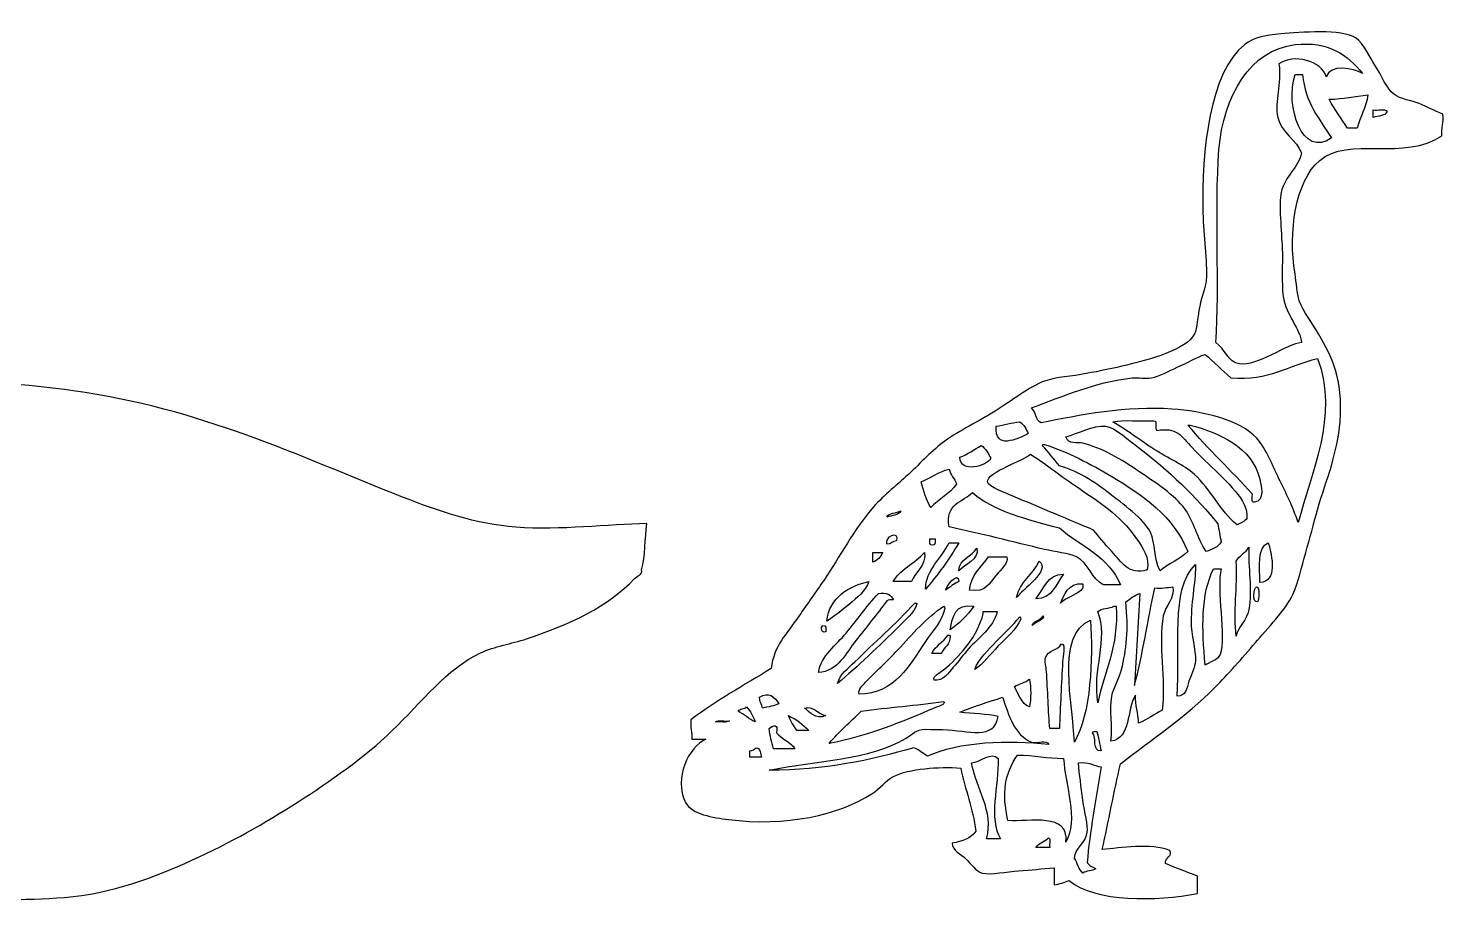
# Model space of a CAD drawing. Header units: centimetres. Extents: x -66 to 65, y -66 to 66.
# Drawn here: x 18.32 to 25.7, y -1.65 to 2.91 of the extents above; entities that cross this region are included whole.
import ezdxf

# ---------------------------------------------------------------- set-up
doc = ezdxf.new("R2010")
doc.units = ezdxf.units.CM
doc.header["$MEASUREMENT"] = 0
doc.layers.add('Layer 1', color=7, linetype='Continuous')

msp = doc.modelspace()

# ---------------------------------------------------------------- linework, layer by layer
at = {"layer": 'Layer 1'}
for points, knots in [([(25.69222, 2.45964), (25.69651, 2.41625), (25.68494, 2.38871), (25.68664, 2.34796), (25.68664, 2.34796), (25.49635, 2.21427), (25.19758, 2.34714), (25.05011, 2.21953), (25.05011, 2.21953), (24.92192, 2.10862), (24.88594, 1.84541), (24.92168, 1.62771), (24.92168, 1.62771), (24.92922, 1.58196), (24.93076, 1.5282), (24.94404, 1.48812), (24.94404, 1.48812), (24.9641, 1.42756), (25.01191, 1.37324), (25.04456, 1.31503), (25.04456, 1.31503), (25.11378, 1.19136), (25.17288, 1.08966), (25.15619, 0.85722), (25.15619, 0.85722), (25.14476, 0.6976), (25.08594, 0.56102), (25.03893, 0.39936), (25.03893, 0.39936), (25.01795, 0.32713), (24.99937, 0.24987), (24.97752, 0.17608), (24.97752, 0.17608), (24.95553, 0.10152), (24.93839, 0.01789), (24.91053, -0.04167), (24.91053, -0.04167), (24.87378, -0.12052), (24.77456, -0.22193), (24.71514, -0.29294), (24.71514, -0.29294), (24.64503, -0.37673), (24.57144, -0.45756), (24.50294, -0.52747), (24.50294, -0.52747), (24.3507, -0.68275), (24.17605, -0.79417), (24.01161, -0.92387), (24.01161, -0.92387), (23.97785, -1.07058), (23.94983, -1.22314), (23.91673, -1.37051), (23.91673, -1.37051), (24.00981, -1.36315), (24.17102, -1.33527), (24.26844, -1.37609), (24.26844, -1.37609), (24.28675, -1.40443), (24.24222, -1.41123), (24.24611, -1.44311), (24.24611, -1.44311), (24.29998, -1.4674), (24.35895, -1.48663), (24.41359, -1.51008), (24.41359, -1.51008), (24.41359, -1.53985), (24.41359, -1.56966), (24.41359, -1.59943), (24.41359, -1.59943), (24.19981, -1.64041), (23.88217, -1.64666), (23.74359, -1.53241), (23.74359, -1.53241), (23.71949, -1.5418), (23.6939, -1.54971), (23.66546, -1.55479), (23.66546, -1.55479), (23.66546, -1.52497), (23.66546, -1.49521), (23.66546, -1.46544), (23.66546, -1.46544), (23.60519, -1.46896), (23.54476, -1.4792), (23.48118, -1.48219), (23.48118, -1.48219), (23.41948, -1.48513), (23.33852, -1.50389), (23.29137, -1.49336), (23.29137, -1.49336), (23.25981, -1.48632), (23.2288, -1.44018), (23.20763, -1.42078), (23.20763, -1.42078), (23.17911, -1.39472), (23.13569, -1.37667), (23.13503, -1.33704), (23.13503, -1.33704), (23.18811, -1.32871), (23.23332, -1.31251), (23.25785, -1.2756), (23.25785, -1.2756), (23.24338, -1.15421), (23.20192, -1.05986), (23.17972, -0.94622), (23.17972, -0.94622), (23.06381, -0.93815), (22.91188, -0.94839), (22.82796, -0.99088), (22.82796, -0.99088), (22.78782, -1.01125), (22.75819, -1.05295), (22.71628, -1.08023), (22.71628, -1.08023), (22.54758, -1.19009), (22.26466, -1.25324), (21.96812, -1.21419), (21.96812, -1.21419), (21.8893, -1.20382), (21.77741, -1.18884), (21.74481, -1.12487), (21.74481, -1.12487), (21.68155, -1.00081), (21.76087, -0.83515), (21.85088, -0.79549), (21.85088, -0.79549), (21.8267, -0.79549), (21.80251, -0.79549), (21.7783, -0.79549), (21.7783, -0.79549), (21.77965, -0.75874), (21.76848, -0.73456), (21.77272, -0.69497), (21.77272, -0.69497), (21.9025, -0.59586), (22.05093, -0.51534), (22.19148, -0.42692), (22.19148, -0.42692), (22.2054, -0.30852), (22.27014, -0.25116), (22.33663, -0.15334), (22.33663, -0.15334), (22.38105, -0.08804), (22.4272, -0.0256), (22.46503, 0.03089), (22.46503, 0.03089), (22.5502, 0.15808), (22.6251, 0.29714), (22.7163, 0.40498), (22.7163, 0.40498), (22.76385, 0.4612), (22.84129, 0.52383), (22.90614, 0.58368), (22.90614, 0.58368), (22.97289, 0.64528), (23.03176, 0.71076), (23.09601, 0.75674), (23.09601, 0.75674), (23.17504, 0.81341), (23.26825, 0.85726), (23.3584, 0.91306), (23.3584, 0.91306), (23.43894, 0.96293), (23.53866, 1.04183), (23.61523, 1.0694), (23.61523, 1.0694), (23.67786, 1.09197), (23.75985, 1.09432), (23.83296, 1.10848), (23.83296, 1.10848), (23.9035, 1.12213), (23.97589, 1.13571), (24.04516, 1.15314), (24.04516, 1.15314), (24.15835, 1.18164), (24.35501, 1.23111), (24.39695, 1.31507), (24.39695, 1.31507), (24.41219, 1.34576), (24.4137, 1.40696), (24.42484, 1.46025), (24.42484, 1.46025), (24.43542, 1.51079), (24.45606, 1.55846), (24.45839, 1.59421), (24.45839, 1.59421), (24.46516, 1.69922), (24.44458, 1.82421), (24.44164, 1.946), (24.44164, 1.946), (24.43378, 2.27154), (24.47749, 2.68051), (24.65937, 2.82254), (24.65937, 2.82254), (24.70443, 2.85773), (24.76126, 2.87199), (24.84921, 2.87839), (24.84921, 2.87839), (24.94769, 2.88556), (25.16488, 2.90747), (25.24005, 2.85603), (25.24005, 2.85603), (25.2791, 2.82936), (25.31096, 2.75522), (25.34057, 2.71088), (25.34057, 2.71088), (25.3711, 2.665), (25.39703, 2.59653), (25.4355, 2.5657), (25.4355, 2.5657), (25.47249, 2.53604), (25.52882, 2.53234), (25.56949, 2.51543), (25.56949, 2.51543), (25.61113, 2.49811), (25.64663, 2.47755), (25.69222, 2.45964)], [0, 0, 0, 0, 0.0181818, 0.0181818, 0.0181818, 0.0181818, 0.0363636, 0.0363636, 0.0363636, 0.0363636, 0.0545455, 0.0545455, 0.0545455, 0.0545455, 0.0727273, 0.0727273, 0.0727273, 0.0727273, 0.0909091, 0.0909091, 0.0909091, 0.0909091, 0.1090909, 0.1090909, 0.1090909, 0.1090909, 0.1272727, 0.1272727, 0.1272727, 0.1272727, 0.1454545, 0.1454545, 0.1454545, 0.1454545, 0.1636364, 0.1636364, 0.1636364, 0.1636364, 0.1818182, 0.1818182, 0.1818182, 0.1818182, 0.2, 0.2, 0.2, 0.2, 0.2181818, 0.2181818, 0.2181818, 0.2181818, 0.2363636, 0.2363636, 0.2363636, 0.2363636, 0.2545455, 0.2545455, 0.2545455, 0.2545455, 0.2727273, 0.2727273, 0.2727273, 0.2727273, 0.2909091, 0.2909091, 0.2909091, 0.2909091, 0.3090909, 0.3090909, 0.3090909, 0.3090909, 0.3272727, 0.3272727, 0.3272727, 0.3272727, 0.3454545, 0.3454545, 0.3454545, 0.3454545, 0.3636364, 0.3636364, 0.3636364, 0.3636364, 0.3818182, 0.3818182, 0.3818182, 0.3818182, 0.4, 0.4, 0.4, 0.4, 0.4181818, 0.4181818, 0.4181818, 0.4181818, 0.4363636, 0.4363636, 0.4363636, 0.4363636, 0.4545455, 0.4545455, 0.4545455, 0.4545455, 0.4727273, 0.4727273, 0.4727273, 0.4727273, 0.4909091, 0.4909091, 0.4909091, 0.4909091, 0.5090909, 0.5090909, 0.5090909, 0.5090909, 0.5272727, 0.5272727, 0.5272727, 0.5272727, 0.5454545, 0.5454545, 0.5454545, 0.5454545, 0.5636364, 0.5636364, 0.5636364, 0.5636364, 0.5818182, 0.5818182, 0.5818182, 0.5818182, 0.6, 0.6, 0.6, 0.6, 0.6181818, 0.6181818, 0.6181818, 0.6181818, 0.6363636, 0.6363636, 0.6363636, 0.6363636, 0.6545455, 0.6545455, 0.6545455, 0.6545455, 0.6727273, 0.6727273, 0.6727273, 0.6727273, 0.6909091, 0.6909091, 0.6909091, 0.6909091, 0.7090909, 0.7090909, 0.7090909, 0.7090909, 0.7272727, 0.7272727, 0.7272727, 0.7272727, 0.7454545, 0.7454545, 0.7454545, 0.7454545, 0.7636364, 0.7636364, 0.7636364, 0.7636364, 0.7818182, 0.7818182, 0.7818182, 0.7818182, 0.8, 0.8, 0.8, 0.8, 0.8181818, 0.8181818, 0.8181818, 0.8181818, 0.8363636, 0.8363636, 0.8363636, 0.8363636, 0.8545455, 0.8545455, 0.8545455, 0.8545455, 0.8727273, 0.8727273, 0.8727273, 0.8727273, 0.8909091, 0.8909091, 0.8909091, 0.8909091, 0.9090909, 0.9090909, 0.9090909, 0.9090909, 0.9272727, 0.9272727, 0.9272727, 0.9272727, 0.9454545, 0.9454545, 0.9454545, 0.9454545, 0.9636364, 0.9636364, 0.9636364, 0.9636364, 1, 1, 1, 1]), ([(24.9217, 2.82254), (24.69133, 2.7968), (24.5466, 2.55642), (24.5253, 2.27538), (24.5253, 2.27538), (24.50112, 1.95701), (24.52972, 1.5654), (24.50855, 1.27036), (24.50855, 1.27036), (24.55655, 1.23964), (24.57237, 1.16712), (24.63137, 1.15871), (24.63137, 1.15871), (24.72241, 1.14569), (24.88093, 1.26306), (24.95522, 1.27036), (24.95522, 1.27036), (24.95043, 1.34074), (24.87502, 1.41101), (24.86023, 1.51044), (24.86023, 1.51044), (24.84986, 1.58095), (24.85856, 1.67401), (24.85473, 1.76169), (24.85473, 1.76169), (24.85079, 1.85059), (24.83674, 1.99365), (24.84909, 2.05204), (24.84909, 2.05204), (24.86698, 2.13618), (24.94445, 2.18883), (24.95521, 2.2586), (24.95521, 2.2586), (24.9323, 2.32144), (24.84895, 2.36867), (24.83236, 2.44288), (24.83236, 2.44288), (24.81291, 2.52982), (24.85355, 2.61483), (24.83794, 2.72204), (24.83794, 2.72204), (24.91345, 2.77773), (25.0622, 2.7381), (25.08358, 2.65505), (25.08358, 2.65505), (25.10385, 2.72194), (25.22733, 2.70135), (25.27345, 2.6718), (25.27345, 2.6718), (25.19811, 2.76838), (25.09529, 2.84196), (24.9217, 2.82254)], [0, 0, 0, 0, 0.0714286, 0.0714286, 0.0714286, 0.0714286, 0.1428571, 0.1428571, 0.1428571, 0.1428571, 0.2142857, 0.2142857, 0.2142857, 0.2142857, 0.2857143, 0.2857143, 0.2857143, 0.2857143, 0.3571429, 0.3571429, 0.3571429, 0.3571429, 0.4285714, 0.4285714, 0.4285714, 0.4285714, 0.5, 0.5, 0.5, 0.5, 0.5714286, 0.5714286, 0.5714286, 0.5714286, 0.6428571, 0.6428571, 0.6428571, 0.6428571, 0.7142857, 0.7142857, 0.7142857, 0.7142857, 0.7857143, 0.7857143, 0.7857143, 0.7857143, 0.8571429, 0.8571429, 0.8571429, 0.8571429, 1, 1, 1, 1]), ([(24.9217, 2.66622), (24.8681, 2.50371), (24.96088, 2.22537), (25.11151, 2.33681), (25.11151, 2.33681), (25.05002, 2.43539), (24.97393, 2.51937), (24.96078, 2.66622), (24.96078, 2.66622), (24.94776, 2.66622), (24.93472, 2.66622), (24.9217, 2.66622)], [0, 0, 0, 0, 0.25, 0.25, 0.25, 0.25, 0.5, 0.5, 0.5, 0.5, 1, 1, 1, 1]), ([(16.05289, 0.58541), (16.1691, 0.57964), (16.25429, 0.63351), (16.33896, 0.67775), (16.33896, 0.67775), (16.58542, 0.80631), (16.83037, 0.91945), (17.16031, 0.99149), (17.16031, 0.99149), (17.58827, 1.08486), (18.06098, 1.08724), (18.55379, 1.01917), (18.55379, 1.01917), (19.21559, 0.9277), (19.72962, 0.67817), (20.27025, 0.46545), (20.27025, 0.46545), (20.4516, 0.39407), (20.6557, 0.32353), (20.86085, 0.30853), (20.86085, 0.30853), (21.09479, 0.29157), (21.34057, 0.32332), (21.54377, 0.32708), (21.54377, 0.32708), (21.53223, 0.24935), (21.53514, 0.15719), (21.51604, 0.0871), (21.51604, 0.0871), (21.52366, 0.06199), (21.49072, 0.0531), (21.47913, 0.04101), (21.47913, 0.04101), (21.34057, -0.10456), (21.14361, -0.19831), (20.9162, -0.27276), (20.9162, -0.27276), (20.83659, -0.29885), (20.75009, -0.31234), (20.67625, -0.34661), (20.67625, -0.34661), (20.4998, -0.42847), (20.37042, -0.60283), (20.21487, -0.75269), (20.21487, -0.75269), (20.06988, -0.89236), (19.88832, -1.01711), (19.72581, -1.12178), (19.72581, -1.12178), (19.55126, -1.23415), (19.37373, -1.33461), (19.17209, -1.42634), (19.17209, -1.42634), (18.98066, -1.51331), (18.75098, -1.60134), (18.50764, -1.62017), (18.50764, -1.62017), (18.08219, -1.65282), (17.64745, -1.60234), (17.25262, -1.54632), (17.25262, -1.54632), (16.48371, -1.43707), (15.7836, -1.26287), (15.32391, -0.82647), (15.32391, -0.82647), (15.10282, -0.6166), (14.90632, -0.33612), (14.90865, 0.07793), (14.90865, 0.07793), (14.91061, 0.4252), (15.11846, 0.68523), (15.28703, 0.88078), (15.28703, 0.88078), (15.36982, 0.97685), (15.45099, 1.06734), (15.54542, 1.14838), (15.54542, 1.14838), (15.63202, 1.22278), (15.76291, 1.28091), (15.78534, 1.42524), (15.78534, 1.42524), (15.70869, 1.47948), (15.60143, 1.48559), (15.50845, 1.49909), (15.50845, 1.49909), (15.39756, 1.51518), (15.28594, 1.53502), (15.18547, 1.52677), (15.18547, 1.52677), (15.05572, 1.51613), (14.95108, 1.46848), (14.86252, 1.41602), (14.86252, 1.41602), (14.70906, 1.32511), (14.62659, 1.19253), (14.37341, 1.21306), (14.37341, 1.21306), (14.45956, 1.45772), (14.72237, 1.55519), (14.86252, 1.7852), (14.86252, 1.7852), (14.91142, 1.86545), (14.91909, 1.97155), (14.96399, 2.06203), (14.96399, 2.06203), (15.07509, 2.286), (15.41275, 2.57313), (15.73919, 2.45883), (15.73919, 2.45883), (15.89077, 2.40573), (16.01989, 2.24912), (16.11757, 2.09894), (16.11757, 2.09894), (16.21338, 1.95165), (16.30474, 1.75363), (16.32058, 1.56377), (16.32058, 1.56377), (16.35216, 1.1835), (16.18349, 0.86168), (16.05289, 0.58541)], [0, 0, 0, 0, 0.0322581, 0.0322581, 0.0322581, 0.0322581, 0.0645161, 0.0645161, 0.0645161, 0.0645161, 0.0967742, 0.0967742, 0.0967742, 0.0967742, 0.1290323, 0.1290323, 0.1290323, 0.1290323, 0.1612903, 0.1612903, 0.1612903, 0.1612903, 0.1935484, 0.1935484, 0.1935484, 0.1935484, 0.2258065, 0.2258065, 0.2258065, 0.2258065, 0.2580645, 0.2580645, 0.2580645, 0.2580645, 0.2903226, 0.2903226, 0.2903226, 0.2903226, 0.3225806, 0.3225806, 0.3225806, 0.3225806, 0.3548387, 0.3548387, 0.3548387, 0.3548387, 0.3870968, 0.3870968, 0.3870968, 0.3870968, 0.4193548, 0.4193548, 0.4193548, 0.4193548, 0.4516129, 0.4516129, 0.4516129, 0.4516129, 0.483871, 0.483871, 0.483871, 0.483871, 0.516129, 0.516129, 0.516129, 0.516129, 0.5483871, 0.5483871, 0.5483871, 0.5483871, 0.5806452, 0.5806452, 0.5806452, 0.5806452, 0.6129032, 0.6129032, 0.6129032, 0.6129032, 0.6451613, 0.6451613, 0.6451613, 0.6451613, 0.6774194, 0.6774194, 0.6774194, 0.6774194, 0.7096774, 0.7096774, 0.7096774, 0.7096774, 0.7419355, 0.7419355, 0.7419355, 0.7419355, 0.7741935, 0.7741935, 0.7741935, 0.7741935, 0.8064516, 0.8064516, 0.8064516, 0.8064516, 0.8387097, 0.8387097, 0.8387097, 0.8387097, 0.8709677, 0.8709677, 0.8709677, 0.8709677, 0.9032258, 0.9032258, 0.9032258, 0.9032258, 0.9354839, 0.9354839, 0.9354839, 0.9354839, 1, 1, 1, 1]), ([(25.10037, 2.53779), (25.12617, 2.48172), (25.16416, 2.43783), (25.19528, 2.38703), (25.19528, 2.38703), (25.21205, 2.38703), (25.2288, 2.38703), (25.24552, 2.38703), (25.24552, 2.38703), (25.26137, 2.44749), (25.29161, 2.4936), (25.30137, 2.56012), (25.30137, 2.56012), (25.23346, 2.55359), (25.17242, 2.5402), (25.10037, 2.53779)], [0, 0, 0, 0, 0.2, 0.2, 0.2, 0.2, 0.4, 0.4, 0.4, 0.4, 0.6, 0.6, 0.6, 0.6, 1, 1, 1, 1]), ([(25.32924, 2.44289), (25.3558, 2.45175), (25.39361, 2.44927), (25.40184, 2.47636), (25.40184, 2.47636), (25.38861, 2.48922), (25.35173, 2.4784), (25.32924, 2.48197), (25.32924, 2.48197), (25.32924, 2.46895), (25.32924, 2.45593), (25.32924, 2.44289)], [0, 0, 0, 0, 0.25, 0.25, 0.25, 0.25, 0.5, 0.5, 0.5, 0.5, 1, 1, 1, 1]), ([(24.58669, 1.08613), (24.54171, 1.12674), (24.49943, 1.17011), (24.4527, 1.20895), (24.4527, 1.20895), (24.40825, 1.19204), (24.36094, 1.16561), (24.3075, 1.14193), (24.3075, 1.14193), (24.26456, 1.12291), (24.21357, 1.09319), (24.17354, 1.08613), (24.17354, 1.08613), (24.14134, 1.08039), (24.10586, 1.08957), (24.073, 1.08613), (24.073, 1.08613), (23.88517, 1.06637), (23.70666, 0.98887), (23.54817, 0.92981), (23.54817, 0.92981), (23.57058, 0.90933), (23.56992, 0.86589), (23.59844, 0.85157), (23.59844, 0.85157), (23.79243, 0.89261), (24.05093, 0.94081), (24.27958, 0.92417), (24.27958, 0.92417), (24.44076, 0.91248), (24.63801, 0.86628), (24.72064, 0.77344), (24.72064, 0.77344), (24.77512, 0.71229), (24.80316, 0.63041), (24.83796, 0.5613), (24.83796, 0.5613), (24.87434, 0.48891), (24.90919, 0.41697), (24.93845, 0.33238), (24.93845, 0.33238), (25.00097, 0.58649), (25.15427, 0.8906), (25.03894, 1.18659), (25.03894, 1.18659), (24.88834, 1.15299), (24.78692, 1.07015), (24.58669, 1.08613)], [0, 0, 0, 0, 0.0769231, 0.0769231, 0.0769231, 0.0769231, 0.1538462, 0.1538462, 0.1538462, 0.1538462, 0.2307692, 0.2307692, 0.2307692, 0.2307692, 0.3076923, 0.3076923, 0.3076923, 0.3076923, 0.3846154, 0.3846154, 0.3846154, 0.3846154, 0.4615385, 0.4615385, 0.4615385, 0.4615385, 0.5384615, 0.5384615, 0.5384615, 0.5384615, 0.6153846, 0.6153846, 0.6153846, 0.6153846, 0.6923077, 0.6923077, 0.6923077, 0.6923077, 0.7692308, 0.7692308, 0.7692308, 0.7692308, 0.8461538, 0.8461538, 0.8461538, 0.8461538, 1, 1, 1, 1]), ([(23.36397, 0.83491), (23.35402, 0.70825), (23.47533, 0.76834), (23.53142, 0.79583), (23.53142, 0.79583), (23.51978, 0.81951), (23.50964, 0.84473), (23.48676, 0.85721), (23.48676, 0.85721), (23.4426, 0.85301), (23.40651, 0.84068), (23.36397, 0.83491)], [0, 0, 0, 0, 0.25, 0.25, 0.25, 0.25, 0.5, 0.5, 0.5, 0.5, 1, 1, 1, 1]), ([(24.51967, 0.3268), (24.41175, 0.4578), (24.25808, 0.61067), (24.1065, 0.7232), (24.1065, 0.7232), (24.06401, 0.75471), (23.98167, 0.83083), (23.93346, 0.83488), (23.93346, 0.83488), (23.87012, 0.84015), (23.79172, 0.79704), (23.72685, 0.77903), (23.72685, 0.77903), (23.74251, 0.73789), (23.78524, 0.75241), (23.81617, 0.74553), (23.81617, 0.74553), (23.90859, 0.72497), (24.02085, 0.6597), (24.1065, 0.60038), (24.1065, 0.60038), (24.19347, 0.54008), (24.29671, 0.47444), (24.34661, 0.40493), (24.34661, 0.40493), (24.39461, 0.33807), (24.41069, 0.25528), (24.45829, 0.1816), (24.45829, 0.1816), (24.48996, 0.19277), (24.52105, 0.20449), (24.53642, 0.23187), (24.53642, 0.23187), (24.53131, 0.26391), (24.52414, 0.29405), (24.51967, 0.3268)], [0, 0, 0, 0, 0.1, 0.1, 0.1, 0.1, 0.2, 0.2, 0.2, 0.2, 0.3, 0.3, 0.3, 0.3, 0.4, 0.4, 0.4, 0.4, 0.5, 0.5, 0.5, 0.5, 0.6, 0.6, 0.6, 0.6, 0.7, 0.7, 0.7, 0.7, 0.8, 0.8, 0.8, 0.8, 1, 1, 1, 1]), ([(24.19026, 0.71206), (24.25786, 0.66832), (24.34086, 0.63377), (24.39687, 0.58363), (24.39687, 0.58363), (24.48376, 0.50576), (24.52861, 0.39398), (24.62018, 0.32122), (24.62018, 0.32122), (24.6382, 0.33109), (24.66034, 0.33683), (24.67045, 0.35466), (24.67045, 0.35466), (24.67413, 0.38263), (24.6628, 0.42025), (24.64809, 0.44401), (24.64809, 0.44401), (24.59118, 0.5359), (24.46444, 0.63739), (24.38565, 0.72322), (24.38565, 0.72322), (24.32943, 0.78442), (24.30416, 0.83104), (24.20139, 0.81252), (24.20139, 0.81252), (24.1857, 0.81919), (24.20959, 0.86541), (24.18464, 0.86279), (24.18464, 0.86279), (24.11577, 0.85906), (24.03205, 0.87017), (23.97247, 0.85721), (23.97247, 0.85721), (24.04611, 0.81372), (24.11435, 0.76109), (24.19026, 0.71206)], [0, 0, 0, 0, 0.1, 0.1, 0.1, 0.1, 0.2, 0.2, 0.2, 0.2, 0.3, 0.3, 0.3, 0.3, 0.4, 0.4, 0.4, 0.4, 0.5, 0.5, 0.5, 0.5, 0.6, 0.6, 0.6, 0.6, 0.7, 0.7, 0.7, 0.7, 0.8, 0.8, 0.8, 0.8, 1, 1, 1, 1]), ([(24.69834, 0.48309), (24.70294, 0.46915), (24.68752, 0.43504), (24.70948, 0.43848), (24.70948, 0.43848), (24.76854, 0.44261), (24.74382, 0.5346), (24.73742, 0.56133), (24.73742, 0.56133), (24.69834, 0.72466), (24.52552, 0.80117), (24.37454, 0.84049), (24.37454, 0.84049), (24.37078, 0.84049), (24.36705, 0.84049), (24.36332, 0.84049), (24.36332, 0.84049), (24.46858, 0.71495), (24.58835, 0.6039), (24.69834, 0.48309)], [0, 0, 0, 0, 0.1666667, 0.1666667, 0.1666667, 0.1666667, 0.3333333, 0.3333333, 0.3333333, 0.3333333, 0.5, 0.5, 0.5, 0.5, 0.6666667, 0.6666667, 0.6666667, 0.6666667, 1, 1, 1, 1]), ([(23.69337, 0.6283), (23.7837, 0.60391), (23.87538, 0.54588), (23.95573, 0.4831), (23.95573, 0.4831), (24.0142, 0.43757), (24.13887, 0.34663), (24.16793, 0.28215), (24.16793, 0.28215), (24.19526, 0.22145), (24.18428, 0.14936), (24.2182, 0.08115), (24.2182, 0.08115), (24.26217, 0.11904), (24.32189, 0.14118), (24.36332, 0.18161), (24.36332, 0.18161), (24.28733, 0.36531), (24.13086, 0.47564), (23.96692, 0.57243), (23.96692, 0.57243), (23.85709, 0.63733), (23.73827, 0.70115), (23.61516, 0.73996), (23.61516, 0.73996), (23.61087, 0.73866), (23.60415, 0.7398), (23.60402, 0.73438), (23.60402, 0.73438), (23.63564, 0.7009), (23.66414, 0.6642), (23.69337, 0.6283)], [0, 0, 0, 0, 0.1111111, 0.1111111, 0.1111111, 0.1111111, 0.2222222, 0.2222222, 0.2222222, 0.2222222, 0.3333333, 0.3333333, 0.3333333, 0.3333333, 0.4444444, 0.4444444, 0.4444444, 0.4444444, 0.5555556, 0.5555556, 0.5555556, 0.5555556, 0.6666667, 0.6666667, 0.6666667, 0.6666667, 0.7777778, 0.7777778, 0.7777778, 0.7777778, 1, 1, 1, 1]), ([(23.17407, 0.67293), (23.17629, 0.58649), (23.31536, 0.62631), (23.33602, 0.6674), (23.33602, 0.6674), (23.32351, 0.69391), (23.30919, 0.7187), (23.28575, 0.73437), (23.28575, 0.73437), (23.24919, 0.71325), (23.21657, 0.68825), (23.17407, 0.67293)], [0, 0, 0, 0, 0.25, 0.25, 0.25, 0.25, 0.5, 0.5, 0.5, 0.5, 1, 1, 1, 1]), ([(24.09535, 0.24862), (24.00425, 0.37853), (23.90337, 0.43724), (23.7715, 0.52778), (23.7715, 0.52778), (23.69281, 0.58178), (23.61079, 0.64502), (23.54264, 0.68973), (23.54264, 0.68973), (23.52018, 0.65817), (23.31179, 0.59641), (23.31931, 0.54453), (23.31931, 0.54453), (23.32288, 0.51969), (23.41625, 0.48547), (23.44774, 0.47198), (23.44774, 0.47198), (23.59495, 0.40882), (23.75577, 0.34342), (23.87208, 0.29328), (23.87208, 0.29328), (23.89671, 0.26238), (23.92944, 0.22227), (23.96696, 0.1816), (23.96696, 0.1816), (24.0158, 0.12874), (24.05599, 0.05526), (24.15122, 0.08672), (24.15122, 0.08672), (24.16658, 0.14657), (24.12602, 0.20486), (24.09535, 0.24862)], [0, 0, 0, 0, 0.1111111, 0.1111111, 0.1111111, 0.1111111, 0.2222222, 0.2222222, 0.2222222, 0.2222222, 0.3333333, 0.3333333, 0.3333333, 0.3333333, 0.4444444, 0.4444444, 0.4444444, 0.4444444, 0.5555556, 0.5555556, 0.5555556, 0.5555556, 0.6666667, 0.6666667, 0.6666667, 0.6666667, 0.7777778, 0.7777778, 0.7777778, 0.7777778, 1, 1, 1, 1]), ([(23.11827, 0.61152), (23.06247, 0.59662), (23.0227, 0.56567), (22.97312, 0.54453), (22.97312, 0.54453), (22.98571, 0.49574), (22.99905, 0.44764), (23.02334, 0.41054), (23.02334, 0.41054), (23.06432, 0.45523), (23.12325, 0.4819), (23.15733, 0.53339), (23.15733, 0.53339), (23.14711, 0.5622), (23.12584, 0.58004), (23.11827, 0.61152)], [0, 0, 0, 0, 0.2, 0.2, 0.2, 0.2, 0.4, 0.4, 0.4, 0.4, 0.6, 0.6, 0.6, 0.6, 1, 1, 1, 1]), ([(23.69337, 0.30445), (23.52602, 0.3493), (23.35489, 0.39039), (23.24109, 0.48873), (23.24109, 0.48873), (23.18958, 0.43973), (23.09734, 0.43147), (23.11824, 0.31006), (23.11824, 0.31006), (23.27445, 0.27696), (23.45577, 0.2309), (23.61513, 0.19282), (23.61513, 0.19282), (23.67146, 0.17933), (23.74197, 0.17351), (23.78269, 0.15369), (23.78269, 0.15369), (23.84545, 0.1231), (23.86294, 0.03767), (23.9222, 0.00851), (23.9222, 0.00851), (23.95199, 0.00851), (23.98176, 0.00851), (24.01155, 0.00851), (24.01155, 0.00851), (23.95187, 0.15355), (23.80468, 0.2111), (23.69337, 0.30445)], [0, 0, 0, 0, 0.125, 0.125, 0.125, 0.125, 0.25, 0.25, 0.25, 0.25, 0.375, 0.375, 0.375, 0.375, 0.5, 0.5, 0.5, 0.5, 0.625, 0.625, 0.625, 0.625, 0.75, 0.75, 0.75, 0.75, 1, 1, 1, 1]), ([(22.79445, 0.3603), (22.81826, 0.37178), (22.85687, 0.36858), (22.86697, 0.3938), (22.86697, 0.3938), (22.84541, 0.38004), (22.80361, 0.38649), (22.79445, 0.3603)], [0, 0, 0, 0, 0.3333333, 0.3333333, 0.3333333, 0.3333333, 1, 1, 1, 1]), ([(22.79445, 0.22073), (22.81887, 0.21861), (22.82308, 0.23671), (22.84469, 0.23748), (22.84469, 0.23748), (22.85967, 0.29598), (22.78199, 0.25923), (22.79445, 0.22073)], [0, 0, 0, 0, 0.3333333, 0.3333333, 0.3333333, 0.3333333, 1, 1, 1, 1]), ([(23.11827, 0.22631), (23.07951, 0.1459), (22.99725, 0.0856), (22.9954, -0.01377), (22.9954, -0.01377), (23.06012, 0.0592), (23.11743, 0.13961), (23.16854, 0.22631), (23.16854, 0.22631), (23.15174, 0.22631), (23.13502, 0.22631), (23.11827, 0.22631)], [0, 0, 0, 0, 0.25, 0.25, 0.25, 0.25, 0.5, 0.5, 0.5, 0.5, 1, 1, 1, 1]), ([(23.03451, 0.2151), (23.04877, 0.21574), (23.0456, 0.23383), (23.04573, 0.24865), (23.04573, 0.24865), (23.03636, 0.24865), (23.02705, 0.24865), (23.01776, 0.24865), (23.01776, 0.24865), (23.01752, 0.23163), (23.01453, 0.21189), (23.03451, 0.2151)], [0, 0, 0, 0, 0.25, 0.25, 0.25, 0.25, 0.5, 0.5, 0.5, 0.5, 1, 1, 1, 1]), ([(24.73742, 0.0197), (24.83106, 0.02486), (24.80288, 0.15705), (24.78208, 0.22631), (24.78208, 0.22631), (24.72157, 0.20306), (24.73998, 0.10088), (24.73742, 0.0197)], [0, 0, 0, 0, 0.3333333, 0.3333333, 0.3333333, 0.3333333, 1, 1, 1, 1]), ([(22.72185, 0.1258), (22.74553, 0.13562), (22.76228, 0.15236), (22.77212, 0.17607), (22.77212, 0.17607), (22.75532, 0.17607), (22.73857, 0.17607), (22.72185, 0.17607), (22.72185, 0.17607), (22.72185, 0.15927), (22.72185, 0.14255), (22.72185, 0.1258)], [0, 0, 0, 0, 0.25, 0.25, 0.25, 0.25, 0.5, 0.5, 0.5, 0.5, 1, 1, 1, 1]), ([(22.82792, 0.02528), (22.85954, 0.02528), (22.89118, 0.02528), (22.92288, 0.02528), (22.92288, 0.02528), (22.94069, 0.07634), (23.00366, 0.11193), (22.98987, 0.17607), (22.98987, 0.17607), (22.94227, 0.12289), (22.85441, 0.08093), (22.82792, 0.02528)], [0, 0, 0, 0, 0.25, 0.25, 0.25, 0.25, 0.5, 0.5, 0.5, 0.5, 1, 1, 1, 1]), ([(23.16854, 0.08114), (23.201, 0.11567), (23.27525, 0.13803), (23.26342, 0.1984), (23.26342, 0.1984), (23.2363, 0.15477), (23.1745, 0.14588), (23.16854, 0.08114)], [0, 0, 0, 0, 0.3333333, 0.3333333, 0.3333333, 0.3333333, 1, 1, 1, 1]), ([(23.32481, 0.15369), (23.28713, 0.10022), (23.23284, 0.06331), (23.22435, -0.01937), (23.22435, -0.01937), (23.3109, -0.03498), (23.33047, 0.01929), (23.36394, 0.05876), (23.36394, 0.05876), (23.39048, 0.09014), (23.42691, 0.11834), (23.41971, 0.15369), (23.41971, 0.15369), (23.38812, 0.15369), (23.35648, 0.15369), (23.32481, 0.15369)], [0, 0, 0, 0, 0.2, 0.2, 0.2, 0.2, 0.4, 0.4, 0.4, 0.4, 0.6, 0.6, 0.6, 0.6, 1, 1, 1, 1]), ([(24.6146, 0.13138), (24.62259, -0.00313), (24.60018, -0.13707), (24.6146, -0.25946), (24.6146, -0.25946), (24.62098, -0.21411), (24.67114, -0.17823), (24.68162, -0.11987), (24.68162, -0.11987), (24.69961, -0.01959), (24.67564, 0.10362), (24.68162, 0.20395), (24.68162, 0.20395), (24.66453, 0.17454), (24.63076, 0.1617), (24.6146, 0.13138)], [0, 0, 0, 0, 0.2, 0.2, 0.2, 0.2, 0.4, 0.4, 0.4, 0.4, 0.6, 0.6, 0.6, 0.6, 1, 1, 1, 1]), ([(23.10147, -0.01938), (23.12192, -0.00258), (23.14439, 0.01218), (23.16854, 0.02528), (23.16854, 0.02528), (23.16968, 0.08791), (23.09594, -0.00729), (23.10147, -0.01938)], [0, 0, 0, 0, 0.3333333, 0.3333333, 0.3333333, 0.3333333, 1, 1, 1, 1]), ([(23.47004, -0.05848), (23.49621, -0.01951), (23.65337, 0.08601), (23.5873, 0.13139), (23.5873, 0.13139), (23.55706, 0.05923), (23.48742, 0.02647), (23.47004, -0.05848)], [0, 0, 0, 0, 0.3333333, 0.3333333, 0.3333333, 0.3333333, 1, 1, 1, 1]), ([(24.30747, -0.57215), (24.35184, -0.57263), (24.35666, -0.5304), (24.36891, -0.49397), (24.36891, -0.49397), (24.37965, -0.46214), (24.401, -0.42208), (24.40243, -0.38792), (24.40243, -0.38792), (24.40497, -0.32746), (24.37981, -0.25214), (24.38013, -0.18131), (24.38013, -0.18131), (24.38063, -0.07558), (24.40585, 0.04705), (24.40243, 0.11465), (24.40243, 0.11465), (24.27032, -0.0138), (24.32427, -0.32833), (24.30747, -0.57215)], [0, 0, 0, 0, 0.1666667, 0.1666667, 0.1666667, 0.1666667, 0.3333333, 0.3333333, 0.3333333, 0.3333333, 0.5, 0.5, 0.5, 0.5, 0.6666667, 0.6666667, 0.6666667, 0.6666667, 1, 1, 1, 1]), ([(24.49736, 0.0923), (24.42878, -0.04391), (24.4369, -0.21967), (24.4527, -0.4102), (24.4527, -0.4102), (24.47448, -0.39361), (24.51959, -0.38652), (24.53088, -0.3544), (24.53088, -0.3544), (24.56303, -0.26315), (24.51109, -0.01526), (24.53644, 0.0923), (24.53644, 0.0923), (24.5234, 0.0923), (24.51038, 0.0923), (24.49736, 0.0923)], [0, 0, 0, 0, 0.2, 0.2, 0.2, 0.2, 0.4, 0.4, 0.4, 0.4, 0.6, 0.6, 0.6, 0.6, 1, 1, 1, 1]), ([(22.48171, -0.18133), (22.51626, -0.15879), (22.55989, -0.12611), (22.59903, -0.09198), (22.59903, -0.09198), (22.63597, -0.05973), (22.68608, -0.02382), (22.69955, 0.02528), (22.69955, 0.02528), (22.60162, 0.00398), (22.49314, -0.05496), (22.48171, -0.18133)], [0, 0, 0, 0, 0.25, 0.25, 0.25, 0.25, 0.5, 0.5, 0.5, 0.5, 1, 1, 1, 1]), ([(23.57047, -0.06401), (23.66117, -0.06348), (23.67442, 0.01449), (23.71562, 0.06442), (23.71562, 0.06442), (23.62701, 0.06182), (23.61342, -0.01581), (23.57047, -0.06401)], [0, 0, 0, 0, 0.3333333, 0.3333333, 0.3333333, 0.3333333, 1, 1, 1, 1]), ([(23.6989, -0.0864), (23.73232, -0.05462), (23.78783, -0.04497), (23.81619, -0.00822), (23.81619, -0.00822), (23.81619, -0.00079), (23.81619, 0.00668), (23.81619, 0.01411), (23.81619, 0.01411), (23.73827, 0.02311), (23.71547, -0.05264), (23.6989, -0.0864)], [0, 0, 0, 0, 0.25, 0.25, 0.25, 0.25, 0.5, 0.5, 0.5, 0.5, 1, 1, 1, 1]), ([(22.74976, -0.03613), (22.68967, -0.10241), (22.63938, -0.17393), (22.58225, -0.24272), (22.58225, -0.24272), (22.53169, -0.30365), (22.4521, -0.35879), (22.43707, -0.44933), (22.43707, -0.44933), (22.53954, -0.44232), (22.58338, -0.34405), (22.63252, -0.2818), (22.63252, -0.2818), (22.68739, -0.21229), (22.74301, -0.14424), (22.79447, -0.07519), (22.79447, -0.07519), (22.80101, -0.06884), (22.81418, -0.06889), (22.82794, -0.06966), (22.82794, -0.06966), (22.81638, -0.04396), (22.7926, -0.03052), (22.74976, -0.03613)], [0, 0, 0, 0, 0.1428571, 0.1428571, 0.1428571, 0.1428571, 0.2857143, 0.2857143, 0.2857143, 0.2857143, 0.4285714, 0.4285714, 0.4285714, 0.4285714, 0.5714286, 0.5714286, 0.5714286, 0.5714286, 0.7142857, 0.7142857, 0.7142857, 0.7142857, 1, 1, 1, 1]), ([(24.19026, -0.00821), (24.15412, -0.17678), (24.12798, -0.35537), (24.08419, -0.51629), (24.08419, -0.51629), (24.09385, -0.35661), (24.10337, -0.19678), (24.1121, -0.03615), (24.1121, -0.03615), (24.08345, -0.04657), (24.06201, -0.06425), (24.03952, -0.08081), (24.03952, -0.08081), (24.05516, -0.22117), (24.04296, -0.33211), (24.01716, -0.43257), (24.01716, -0.43257), (24.00454, -0.4817), (23.97581, -0.5256), (23.96692, -0.57214), (23.96692, -0.57214), (23.95202, -0.65027), (23.97412, -0.72025), (23.96136, -0.80664), (23.96136, -0.80664), (24.06796, -0.79045), (24.04285, -0.64247), (24.08974, -0.56656), (24.08974, -0.56656), (24.08985, -0.62046), (24.10416, -0.66009), (24.10651, -0.71171), (24.10651, -0.71171), (24.15239, -0.6943), (24.18864, -0.66723), (24.22936, -0.64469), (24.22936, -0.64469), (24.25008, -0.4834), (24.20692, -0.30367), (24.23497, -0.15336), (24.23497, -0.15336), (24.24502, -0.09952), (24.29731, -0.05996), (24.28519, -0.00263), (24.28519, -0.00263), (24.25381, -0.00477), (24.22677, -0.0112), (24.19026, -0.00821)], [0, 0, 0, 0, 0.0769231, 0.0769231, 0.0769231, 0.0769231, 0.1538462, 0.1538462, 0.1538462, 0.1538462, 0.2307692, 0.2307692, 0.2307692, 0.2307692, 0.3076923, 0.3076923, 0.3076923, 0.3076923, 0.3846154, 0.3846154, 0.3846154, 0.3846154, 0.4615385, 0.4615385, 0.4615385, 0.4615385, 0.5384615, 0.5384615, 0.5384615, 0.5384615, 0.6153846, 0.6153846, 0.6153846, 0.6153846, 0.6923077, 0.6923077, 0.6923077, 0.6923077, 0.7692308, 0.7692308, 0.7692308, 0.7692308, 0.8461538, 0.8461538, 0.8461538, 0.8461538, 1, 1, 1, 1]), ([(24.72628, -0.08081), (24.73284, -0.06835), (24.74152, -0.00614), (24.72064, -0.00263), (24.72064, -0.00263), (24.70588, -0.00686), (24.69667, -0.08558), (24.72628, -0.08081)], [0, 0, 0, 0, 0.3333333, 0.3333333, 0.3333333, 0.3333333, 1, 1, 1, 1]), ([(22.9396, -0.0864), (22.84133, -0.19575), (22.72693, -0.29346), (22.62694, -0.39345), (22.62694, -0.39345), (22.59448, -0.42597), (22.54849, -0.45721), (22.53759, -0.50513), (22.53759, -0.50513), (22.64115, -0.41821), (22.75566, -0.30944), (22.85586, -0.20922), (22.85586, -0.20922), (22.89036, -0.17472), (22.93468, -0.13956), (22.95074, -0.09196), (22.95074, -0.09196), (22.9495, -0.08764), (22.94608, -0.08547), (22.9396, -0.0864)], [0, 0, 0, 0, 0.1666667, 0.1666667, 0.1666667, 0.1666667, 0.3333333, 0.3333333, 0.3333333, 0.3333333, 0.5, 0.5, 0.5, 0.5, 0.6666667, 0.6666667, 0.6666667, 0.6666667, 1, 1, 1, 1]), ([(22.85028, -0.33206), (22.7953, -0.39236), (22.73228, -0.44543), (22.6828, -0.49954), (22.6828, -0.49954), (22.66909, -0.51444), (22.64219, -0.53851), (22.64928, -0.56098), (22.64928, -0.56098), (22.83782, -0.56037), (22.91185, -0.40829), (22.99541, -0.28737), (22.99541, -0.28737), (23.03401, -0.2316), (23.08405, -0.17841), (23.09595, -0.11428), (23.09595, -0.11428), (23.09471, -0.10994), (23.09579, -0.10327), (23.09034, -0.10311), (23.09034, -0.10311), (23.00307, -0.16117), (22.92587, -0.24896), (22.85028, -0.33206)], [0, 0, 0, 0, 0.1428571, 0.1428571, 0.1428571, 0.1428571, 0.2857143, 0.2857143, 0.2857143, 0.2857143, 0.4285714, 0.4285714, 0.4285714, 0.4285714, 0.5714286, 0.5714286, 0.5714286, 0.5714286, 0.7142857, 0.7142857, 0.7142857, 0.7142857, 1, 1, 1, 1]), ([(23.29692, -0.13103), (23.29692, -0.13476), (23.29692, -0.13852), (23.29692, -0.1422), (23.29692, -0.1422), (23.26578, -0.2597), (23.18386, -0.35109), (23.10711, -0.42141), (23.10711, -0.42141), (23.08213, -0.44427), (23.03014, -0.46557), (23.04009, -0.48838), (23.04009, -0.48838), (23.08838, -0.49542), (23.11555, -0.44988), (23.14063, -0.42141), (23.14063, -0.42141), (23.16764, -0.39056), (23.19405, -0.35423), (23.21876, -0.32648), (23.21876, -0.32648), (23.2716, -0.26732), (23.3483, -0.21599), (23.36949, -0.13103), (23.36949, -0.13103), (23.36241, -0.13074), (23.30533, -0.12865), (23.29692, -0.13103)], [0, 0, 0, 0, 0.125, 0.125, 0.125, 0.125, 0.25, 0.25, 0.25, 0.25, 0.375, 0.375, 0.375, 0.375, 0.5, 0.5, 0.5, 0.5, 0.625, 0.625, 0.625, 0.625, 0.75, 0.75, 0.75, 0.75, 1, 1, 1, 1]), ([(23.12383, -0.22596), (23.15907, -0.20162), (23.2168, -0.1514), (23.2467, -0.10311), (23.2467, -0.10311), (23.14783, -0.08613), (23.13764, -0.15783), (23.12383, -0.22596)], [0, 0, 0, 0, 0.3333333, 0.3333333, 0.3333333, 0.3333333, 1, 1, 1, 1]), ([(23.89435, -0.13103), (23.95092, -0.27168), (23.86384, -0.4411), (23.89435, -0.60564), (23.89435, -0.60564), (23.92763, -0.43977), (24.00254, -0.31558), (23.98926, -0.10314), (23.98926, -0.10314), (23.9855, -0.10314), (23.98183, -0.10314), (23.97812, -0.10314), (23.97812, -0.10314), (23.95385, -0.11611), (23.91316, -0.11264), (23.89435, -0.13103)], [0, 0, 0, 0, 0.2, 0.2, 0.2, 0.2, 0.4, 0.4, 0.4, 0.4, 0.6, 0.6, 0.6, 0.6, 1, 1, 1, 1]), ([(22.47618, -0.23713), (22.47639, -0.22014), (22.47938, -0.20038), (22.45941, -0.20361), (22.45941, -0.20361), (22.44909, -0.21464), (22.4511, -0.24475), (22.47618, -0.23713)], [0, 0, 0, 0, 0.3333333, 0.3333333, 0.3333333, 0.3333333, 1, 1, 1, 1]), ([(23.36397, -0.28737), (23.3237, -0.3305), (23.2742, -0.37328), (23.25229, -0.43255), (23.25229, -0.43255), (23.29587, -0.40583), (23.33333, -0.35307), (23.37511, -0.3097), (23.37511, -0.3097), (23.41639, -0.26686), (23.47041, -0.22593), (23.49235, -0.17013), (23.49235, -0.17013), (23.49113, -0.16579), (23.49222, -0.15912), (23.48679, -0.15896), (23.48679, -0.15896), (23.44959, -0.20525), (23.40413, -0.24427), (23.36397, -0.28737)], [0, 0, 0, 0, 0.1666667, 0.1666667, 0.1666667, 0.1666667, 0.3333333, 0.3333333, 0.3333333, 0.3333333, 0.5, 0.5, 0.5, 0.5, 0.6666667, 0.6666667, 0.6666667, 0.6666667, 1, 1, 1, 1]), ([(23.5538, -0.20361), (23.56634, -0.1844), (23.61725, -0.17424), (23.60957, -0.15337), (23.60957, -0.15337), (23.59897, -0.1745), (23.54798, -0.18469), (23.5538, -0.20361)], [0, 0, 0, 0, 0.3333333, 0.3333333, 0.3333333, 0.3333333, 1, 1, 1, 1]), ([(23.7715, -0.81223), (23.85834, -0.66308), (23.86895, -0.37675), (23.85527, -0.1757), (23.85527, -0.1757), (23.67213, -0.25274), (23.76502, -0.60808), (23.7715, -0.81223)], [0, 0, 0, 0, 0.3333333, 0.3333333, 0.3333333, 0.3333333, 1, 1, 1, 1]), ([(23.02895, -0.34881), (23.04572, -0.34881), (23.06247, -0.34881), (23.07919, -0.34881), (23.07919, -0.34881), (23.08927, -0.31423), (23.12631, -0.30658), (23.12383, -0.25949), (23.12383, -0.25949), (23.12261, -0.25512), (23.11917, -0.25295), (23.11269, -0.25388), (23.11269, -0.25388), (23.08891, -0.28968), (23.04805, -0.30836), (23.02895, -0.34881)], [0, 0, 0, 0, 0.2, 0.2, 0.2, 0.2, 0.4, 0.4, 0.4, 0.4, 0.6, 0.6, 0.6, 0.6, 1, 1, 1, 1]), ([(23.71012, -0.39345), (23.71181, -0.36233), (23.72851, -0.30368), (23.70451, -0.29857), (23.70451, -0.29857), (23.68631, -0.33535), (23.63368, -0.32931), (23.62077, -0.37112), (23.62077, -0.37112), (23.61405, -0.39297), (23.62469, -0.4184), (23.62638, -0.4437), (23.62638, -0.4437), (23.63233, -0.53551), (23.63596, -0.65881), (23.6431, -0.73964), (23.6431, -0.73964), (23.65987, -0.73964), (23.67665, -0.73964), (23.69337, -0.73964), (23.69337, -0.73964), (23.69811, -0.6321), (23.70393, -0.50166), (23.71012, -0.39345)], [0, 0, 0, 0, 0.1428571, 0.1428571, 0.1428571, 0.1428571, 0.2857143, 0.2857143, 0.2857143, 0.2857143, 0.4285714, 0.4285714, 0.4285714, 0.4285714, 0.5714286, 0.5714286, 0.5714286, 0.5714286, 0.7142857, 0.7142857, 0.7142857, 0.7142857, 1, 1, 1, 1]), ([(23.4589, -0.52187), (23.482, -0.56021), (23.49345, -0.61016), (23.53703, -0.62802), (23.53703, -0.62802), (23.54634, -0.59251), (23.54634, -0.51827), (23.53703, -0.48282), (23.53703, -0.48282), (23.51647, -0.50129), (23.48419, -0.50817), (23.4589, -0.52187)], [0, 0, 0, 0, 0.25, 0.25, 0.25, 0.25, 0.5, 0.5, 0.5, 0.5, 1, 1, 1, 1]), ([(22.13, -0.57773), (22.13148, -0.60046), (22.14048, -0.61562), (22.14675, -0.63353), (22.14675, -0.63353), (22.1762, -0.6276), (22.20678, -0.62284), (22.23049, -0.6112), (22.23049, -0.6112), (22.2085, -0.57381), (22.17964, -0.54735), (22.13, -0.57773)], [0, 0, 0, 0, 0.25, 0.25, 0.25, 0.25, 0.5, 0.5, 0.5, 0.5, 1, 1, 1, 1]), ([(23.54817, -0.81223), (23.45871, -0.77326), (23.43027, -0.67332), (23.39744, -0.57773), (23.39744, -0.57773), (23.32026, -0.60104), (23.24478, -0.62604), (23.17411, -0.65586), (23.17411, -0.65586), (23.23959, -0.66486), (23.31622, -0.66269), (23.37514, -0.67819), (23.37514, -0.67819), (23.35429, -0.80154), (23.22158, -0.75177), (23.08476, -0.74521), (23.08476, -0.74521), (23.06322, -0.74418), (23.04036, -0.74635), (23.02338, -0.74521), (23.02338, -0.74521), (22.94631, -0.74016), (22.94916, -0.75693), (22.89495, -0.78987), (22.89495, -0.78987), (22.6986, -0.90925), (22.43256, -0.90361), (22.18031, -0.9574), (22.18031, -0.9574), (22.4695, -0.95621), (22.71032, -0.90676), (22.93403, -0.84014), (22.93403, -0.84014), (22.96073, -0.85255), (22.98348, -0.86887), (23.00663, -0.8848), (23.00663, -0.8848), (23.16268, -0.81013), (23.43446, -0.80016), (23.63756, -0.82342), (23.63756, -0.82342), (23.62172, -0.79741), (23.58873, -0.8176), (23.54817, -0.81223)], [0, 0, 0, 0, 0.0833333, 0.0833333, 0.0833333, 0.0833333, 0.1666667, 0.1666667, 0.1666667, 0.1666667, 0.25, 0.25, 0.25, 0.25, 0.3333333, 0.3333333, 0.3333333, 0.3333333, 0.4166667, 0.4166667, 0.4166667, 0.4166667, 0.5, 0.5, 0.5, 0.5, 0.5833333, 0.5833333, 0.5833333, 0.5833333, 0.6666667, 0.6666667, 0.6666667, 0.6666667, 0.75, 0.75, 0.75, 0.75, 0.8333333, 0.8333333, 0.8333333, 0.8333333, 1, 1, 1, 1]), ([(22.01835, -0.65028), (22.05066, -0.66634), (22.07534, -0.69007), (22.10767, -0.70613), (22.10767, -0.70613), (22.09754, -0.67528), (22.08301, -0.64887), (22.06298, -0.628), (22.06298, -0.628), (22.05354, -0.64083), (22.02573, -0.63535), (22.01835, -0.65028)], [0, 0, 0, 0, 0.25, 0.25, 0.25, 0.25, 0.5, 0.5, 0.5, 0.5, 1, 1, 1, 1]), ([(22.47618, -0.67266), (22.43557, -0.66663), (22.409, -0.61704), (22.3645, -0.63353), (22.3645, -0.63353), (22.3908, -0.65385), (22.42395, -0.69684), (22.47618, -0.67266)], [0, 0, 0, 0, 0.3333333, 0.3333333, 0.3333333, 0.3333333, 1, 1, 1, 1]), ([(22.66041, -0.65028), (22.60358, -0.7051), (22.54458, -0.75781), (22.49293, -0.81779), (22.49293, -0.81779), (22.68618, -0.78181), (22.88205, -0.70362), (23.04009, -0.63353), (23.04009, -0.63353), (23.0588, -0.62525), (23.10647, -0.61488), (23.09033, -0.60003), (23.09033, -0.60003), (22.94923, -0.61903), (22.80059, -0.63038), (22.66041, -0.65028)], [0, 0, 0, 0, 0.2, 0.2, 0.2, 0.2, 0.4, 0.4, 0.4, 0.4, 0.6, 0.6, 0.6, 0.6, 1, 1, 1, 1]), ([(21.97366, -0.70055), (21.9512, -0.70415), (21.91431, -0.69333), (21.90108, -0.70616), (21.90108, -0.70616), (21.92352, -0.70253), (21.96046, -0.71338), (21.97366, -0.70055)], [0, 0, 0, 0, 0.3333333, 0.3333333, 0.3333333, 0.3333333, 1, 1, 1, 1]), ([(22.21935, -0.76196), (22.22906, -0.71306), (22.20157, -0.72418), (22.18024, -0.73963), (22.18024, -0.73963), (22.18437, -0.77829), (22.1949, -0.81056), (22.2026, -0.84573), (22.2026, -0.84573), (22.23977, -0.84573), (22.27703, -0.84573), (22.31423, -0.84573), (22.31423, -0.84573), (22.29309, -0.80733), (22.24449, -0.79641), (22.21935, -0.76196)], [0, 0, 0, 0, 0.2, 0.2, 0.2, 0.2, 0.4, 0.4, 0.4, 0.4, 0.6, 0.6, 0.6, 0.6, 1, 1, 1, 1]), ([(22.32545, -0.75079), (22.34585, -0.75079), (22.36635, -0.75079), (22.38683, -0.75079), (22.38683, -0.75079), (22.35714, -0.71907), (22.32251, -0.69224), (22.28076, -0.67266), (22.28076, -0.67266), (22.29243, -0.7019), (22.30897, -0.72629), (22.32545, -0.75079)], [0, 0, 0, 0, 0.25, 0.25, 0.25, 0.25, 0.5, 0.5, 0.5, 0.5, 1, 1, 1, 1]), ([(23.9111, -0.85689), (23.902, -0.82506), (23.89946, -0.78667), (23.88877, -0.75637), (23.88877, -0.75637), (23.88044, -0.75735), (23.86819, -0.75436), (23.86644, -0.76195), (23.86644, -0.76195), (23.88856, -0.7864), (23.86276, -0.85866), (23.9111, -0.85689)], [0, 0, 0, 0, 0.25, 0.25, 0.25, 0.25, 0.5, 0.5, 0.5, 0.5, 1, 1, 1, 1]), ([(22.07976, -0.85689), (22.07976, -0.86806), (22.07976, -0.87922), (22.07976, -0.89041), (22.07976, -0.89041), (22.10021, -0.89041), (22.12072, -0.89041), (22.14117, -0.89041), (22.14117, -0.89041), (22.13223, -0.87329), (22.13784, -0.84159), (22.11328, -0.84017), (22.11328, -0.84017), (22.10542, -0.84903), (22.09402, -0.8544), (22.07976, -0.85689)], [0, 0, 0, 0, 0.2, 0.2, 0.2, 0.2, 0.4, 0.4, 0.4, 0.4, 0.6, 0.6, 0.6, 0.6, 1, 1, 1, 1]), ([(23.37511, -0.89594), (23.33608, -0.85641), (23.28613, -0.91729), (23.23552, -0.91827), (23.23552, -0.91827), (23.2574, -1.05278), (23.3545, -1.16947), (23.3137, -1.31472), (23.3137, -1.31472), (23.33788, -1.31472), (23.36212, -1.31472), (23.38625, -1.31472), (23.38625, -1.31472), (23.32306, -1.2132), (23.3764, -1.03604), (23.37511, -0.89594)], [0, 0, 0, 0, 0.2, 0.2, 0.2, 0.2, 0.4, 0.4, 0.4, 0.4, 0.6, 0.6, 0.6, 0.6, 1, 1, 1, 1]), ([(23.47557, -0.87922), (23.40921, -0.9713), (23.39228, -1.07808), (23.42538, -1.21982), (23.42538, -1.21982), (23.53412, -1.22731), (23.74682, -1.17688), (23.7269, -1.3315), (23.7269, -1.3315), (23.7958, -1.21559), (23.72195, -1.03855), (23.71568, -0.89597), (23.71568, -0.89597), (23.63043, -0.89565), (23.56158, -0.87885), (23.47557, -0.87922)], [0, 0, 0, 0, 0.2, 0.2, 0.2, 0.2, 0.4, 0.4, 0.4, 0.4, 0.6, 0.6, 0.6, 0.6, 1, 1, 1, 1]), ([(23.81619, -1.11372), (23.82434, -1.17677), (23.84336, -1.24673), (23.83852, -1.28125), (23.83852, -1.28125), (23.83082, -1.33615), (23.77592, -1.36269), (23.77153, -1.41524), (23.77153, -1.41524), (23.78754, -1.44014), (23.79405, -1.47461), (23.81619, -1.49337), (23.81619, -1.49337), (23.83265, -1.48003), (23.86675, -1.48432), (23.88318, -1.47104), (23.88318, -1.47104), (23.86879, -1.45937), (23.84463, -1.45744), (23.83852, -1.43754), (23.83852, -1.43754), (23.85056, -1.28194), (23.88609, -1.10176), (23.9111, -0.94063), (23.9111, -0.94063), (23.87091, -0.93431), (23.84596, -0.91272), (23.79384, -0.91825), (23.79384, -0.91825), (23.79688, -0.98397), (23.80688, -1.0417), (23.81619, -1.11372)], [0, 0, 0, 0, 0.1111111, 0.1111111, 0.1111111, 0.1111111, 0.2222222, 0.2222222, 0.2222222, 0.2222222, 0.3333333, 0.3333333, 0.3333333, 0.3333333, 0.4444444, 0.4444444, 0.4444444, 0.4444444, 0.5555556, 0.5555556, 0.5555556, 0.5555556, 0.6666667, 0.6666667, 0.6666667, 0.6666667, 0.7777778, 0.7777778, 0.7777778, 0.7777778, 1, 1, 1, 1]), ([(23.57047, -1.35939), (23.59465, -1.35939), (23.61889, -1.35939), (23.64307, -1.35939), (23.64307, -1.35939), (23.63963, -1.34426), (23.65019, -1.3151), (23.63749, -1.30915), (23.63749, -1.30915), (23.61958, -1.33028), (23.58558, -1.33536), (23.57047, -1.35939)], [0, 0, 0, 0, 0.25, 0.25, 0.25, 0.25, 0.5, 0.5, 0.5, 0.5, 1, 1, 1, 1])]:
    msp.add_open_spline(points, degree=3, knots=knots, dxfattribs=at)

doc.saveas('drawing.dxf')
